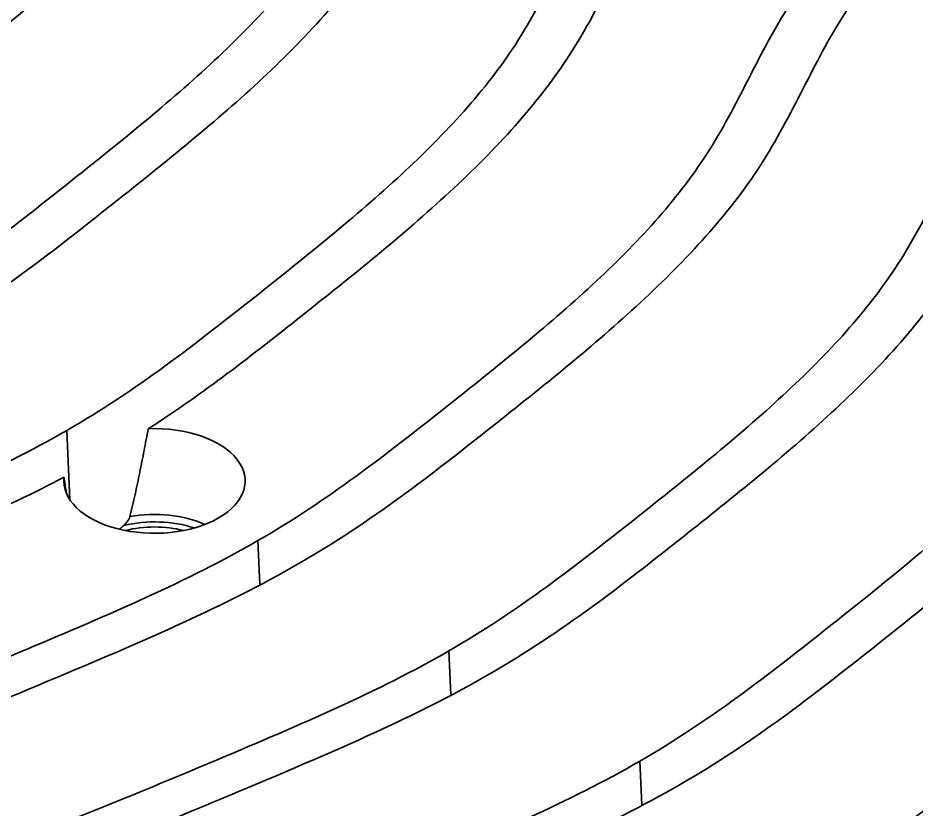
# Model space of a CAD drawing. Header units: millimetres. Extents: x 158 to 1533, y 732 to 1642.
# Drawn here: x 1351.51 to 1394.29, y 981 to 1018.67 of the extents above; entities that cross this region are included whole.
import ezdxf

# ---------------------------------------------------------------- set-up
doc = ezdxf.new("R2010")
doc.units = ezdxf.units.MM
doc.layers.add('1', color=7, linetype='Continuous', true_color=0xffffff)

msp = doc.modelspace()

# ---------------------------------------------------------------- linework, layer by layer
at = {"layer": '1', "color": 7, "linetype": 'Continuous', "lineweight": 35}
for p, q in [((1353.99, 995.724), (1353.843, 999.032)), ((1363.031, 991.711), (1362.94, 993.781)), ((1372.127, 986.459), (1372.036, 988.529)), ((1381.224, 981.208), (1381.132, 983.277))]:
    msp.add_line(p, q, dxfattribs=at)
for centre, major_axis, start_param, end_param in [((1342.116, 1010.234), (101.914, 0), 4.838079, 6.201171), ((1358.017, 996.623), (-4.318, 0), 6.21341, 11.06535), ((1358.017, 992.775), (3.905, 0), 0.907762, 1.874843), ((1358.017, 992.438), (3.869, 0), 1.058127, 1.957354), ((1358.017, 992.438), (-3.455, 0), 4.297372, 5.127312)]:
    msp.add_ellipse(centre, major_axis=major_axis, ratio=0.57735, start_param=start_param, end_param=end_param, dxfattribs=at)
for points, knots in [([(1326.555, 1014.787), (1329.877, 1016.705), (1335.101, 1020.795), (1342.728, 1026.894), (1347.528, 1032.087), (1349.923, 1036.758), (1352.018, 1040.863), (1354.248, 1043.466), (1355.721, 1044.929)], [0, 0, 0, 0, 0.234763, 0.435969, 0.637175, 0.74438, 0.851584, 1, 1, 1, 1]), ([(1357.71, 1043.781), (1356.457, 1042.503), (1354.496, 1040.158), (1352.555, 1036.364), (1350.065, 1031.498), (1344.988, 1026.008), (1337.306, 1019.884), (1331.991, 1015.706), (1328.477, 1013.677)], [0, 0, 0, 0, 0.137099, 0.245729, 0.354358, 0.558237, 0.762117, 1, 1, 1, 1]), ([(1366.806, 1038.529), (1365.553, 1037.251), (1363.592, 1034.906), (1361.651, 1031.112), (1359.161, 1026.246), (1354.084, 1020.756), (1346.403, 1014.633), (1341.087, 1010.454), (1337.573, 1008.426)], [0, 0, 0, 0, 0.137099, 0.245729, 0.354358, 0.558237, 0.762117, 1, 1, 1, 1]), ([(1344.747, 1004.284), (1348.069, 1006.202), (1353.293, 1010.291), (1360.92, 1016.391), (1365.72, 1021.583), (1368.116, 1026.255), (1370.211, 1030.359), (1372.44, 1032.963), (1373.913, 1034.426)], [0, 0, 0, 0, 0.234763, 0.435969, 0.637175, 0.74438, 0.851584, 1, 1, 1, 1]), ([(1375.903, 1033.277), (1374.649, 1031.999), (1372.689, 1029.654), (1370.747, 1025.86), (1368.258, 1020.994), (1363.18, 1015.504), (1355.499, 1009.381), (1350.183, 1005.203), (1346.67, 1003.174)], [0, 0, 0, 0, 0.137099, 0.245729, 0.354358, 0.558237, 0.762117, 1, 1, 1, 1]), ([(1353.843, 999.032), (1357.166, 1000.95), (1362.389, 1005.04), (1370.016, 1011.139), (1374.816, 1016.332), (1377.212, 1021.003), (1379.307, 1025.108), (1381.536, 1027.711), (1383.01, 1029.174)], [0, 0, 0, 0, 0.234763, 0.435969, 0.637175, 0.74438, 0.851584, 1, 1, 1, 1]), ([(1384.999, 1028.026), (1383.745, 1026.748), (1381.785, 1024.403), (1379.844, 1020.608), (1377.354, 1015.743), (1372.276, 1010.253), (1365.137, 1004.561), (1360.374, 1000.812), (1357.716, 999.11)], [0, 0, 0, 0, 0.143637, 0.257446, 0.371255, 0.584857, 0.798459, 1, 1, 1, 1]), ([(1362.94, 993.781), (1366.262, 995.699), (1371.485, 999.788), (1379.113, 1005.887), (1383.912, 1011.08), (1386.308, 1015.752), (1388.403, 1019.856), (1390.633, 1022.459), (1392.106, 1023.922)], [0, 0, 0, 0, 0.234763, 0.435969, 0.637175, 0.74438, 0.851584, 1, 1, 1, 1]), ([(1394.095, 1022.774), (1392.842, 1021.496), (1390.881, 1019.151), (1388.94, 1015.357), (1386.45, 1010.491), (1381.373, 1005.001), (1373.691, 998.877), (1368.376, 994.699), (1364.862, 992.671)], [0, 0, 0, 0, 0.137099, 0.245729, 0.354358, 0.558237, 0.762117, 1, 1, 1, 1]), ([(1372.036, 988.529), (1375.358, 990.447), (1380.582, 994.536), (1388.209, 1000.635), (1393.009, 1005.828), (1395.404, 1010.5), (1397.5, 1014.604), (1399.729, 1017.208), (1401.202, 1018.671)], [0, 0, 0, 0, 0.234763, 0.435969, 0.637175, 0.74438, 0.851584, 1, 1, 1, 1]), ([(1403.191, 1017.522), (1401.938, 1016.244), (1399.977, 1013.899), (1398.036, 1010.105), (1395.546, 1005.239), (1390.469, 999.749), (1382.788, 993.626), (1377.472, 989.448), (1373.958, 987.419)], [0, 0, 0, 0, 0.137099, 0.245729, 0.354358, 0.558237, 0.762117, 1, 1, 1, 1]), ([(1381.132, 983.277), (1384.454, 985.195), (1389.678, 989.285), (1397.305, 995.384), (1402.105, 1000.577), (1404.501, 1005.248), (1406.596, 1009.353), (1408.825, 1011.956), (1410.298, 1013.419)], [0, 0, 0, 0, 0.234763, 0.435969, 0.637175, 0.74438, 0.851584, 1, 1, 1, 1]), ([(1412.287, 1012.271), (1411.034, 1010.993), (1409.073, 1008.648), (1407.132, 1004.853), (1404.642, 999.988), (1399.565, 994.497), (1391.884, 988.374), (1386.568, 984.196), (1383.055, 982.167)], [0, 0, 0, 0, 0.137099, 0.245729, 0.354358, 0.558237, 0.762117, 1, 1, 1, 1]), ([(1390.228, 978.025), (1393.55, 979.944), (1398.774, 984.033), (1406.401, 990.132), (1411.201, 995.325), (1413.597, 999.997), (1415.692, 1004.101), (1417.921, 1006.704), (1419.395, 1008.167)], [0, 0, 0, 0, 0.234763, 0.435969, 0.637175, 0.74438, 0.851584, 1, 1, 1, 1]), ([(1421.384, 1007.019), (1420.13, 1005.741), (1418.17, 1003.396), (1416.229, 999.602), (1413.739, 994.736), (1408.661, 989.246), (1400.98, 983.122), (1395.665, 978.944), (1392.151, 976.915)], [0, 0, 0, 0, 0.137099, 0.245729, 0.354358, 0.558237, 0.762117, 1, 1, 1, 1]), ([(1353.843, 999.032), (1350.521, 997.114), (1343.438, 994.098), (1332.874, 989.695), (1323.88, 986.924), (1315.788, 985.54), (1310.199, 984.589), (1306.952, 983.785), (1305.69, 983.436)], [0, 0, 0, 0, 0.254503, 0.472627, 0.690752, 0.80697, 0.923189, 1, 1, 1, 1]), ([(1356.847, 994.926), (1356.891, 995.103), (1356.933, 995.279), (1357.014, 995.631), (1357.054, 995.806), (1357.17, 996.332), (1357.243, 996.681), (1357.386, 997.377), (1357.454, 997.724), (1357.588, 998.418), (1357.652, 998.764), (1357.716, 999.11)], [0, 0, 0, 0, 0.125, 0.125, 0.25, 0.25, 0.5, 0.5, 0.75, 0.75, 1, 1, 1, 1]), ([(1307.731, 982.255), (1308.643, 982.493), (1311.442, 983.163), (1316.472, 984.021), (1324.9, 985.459), (1334.409, 988.39), (1344.268, 992.512), (1350.761, 995.262), (1353.71, 996.797)], [0, 0, 0, 0, 0.06197, 0.186632, 0.311295, 0.545267, 0.779239, 1, 1, 1, 1]), ([(1356.361, 994.341), (1356.394, 994.366), (1356.426, 994.391), (1356.484, 994.44), (1356.51, 994.462), (1356.547, 994.497), (1356.56, 994.509), (1356.585, 994.533), (1356.598, 994.546), (1356.635, 994.584), (1356.659, 994.611), (1356.694, 994.653), (1356.706, 994.667), (1356.728, 994.697), (1356.739, 994.712), (1356.761, 994.743), (1356.771, 994.759), (1356.791, 994.791), (1356.8, 994.808), (1356.813, 994.833), (1356.817, 994.841), (1356.824, 994.858), (1356.828, 994.867), (1356.838, 994.892), (1356.843, 994.909), (1356.847, 994.926)], [0, 0, 0, 0, 0.174378, 0.174378, 0.311981, 0.311981, 0.380783, 0.380783, 0.449585, 0.449585, 0.587189, 0.587189, 0.655991, 0.655991, 0.724793, 0.724793, 0.793594, 0.793594, 0.862396, 0.862396, 0.896797, 0.896797, 0.931198, 0.931198, 1, 1, 1, 1]), ([(1362.94, 993.781), (1359.617, 991.862), (1352.534, 988.847), (1341.97, 984.443), (1332.976, 981.672), (1324.884, 980.289), (1319.295, 979.338), (1316.049, 978.533), (1314.786, 978.184)], [0, 0, 0, 0, 0.254503, 0.472627, 0.690752, 0.80697, 0.923189, 1, 1, 1, 1]), ([(1316.831, 977.004), (1317.741, 977.242), (1320.539, 977.912), (1325.568, 978.769), (1333.996, 980.207), (1343.505, 983.138), (1354.112, 987.573), (1361.348, 990.642), (1364.862, 992.671)], [0, 0, 0, 0, 0.05882, 0.177303, 0.295787, 0.518162, 0.740537, 1, 1, 1, 1]), ([(1372.036, 988.529), (1368.714, 986.611), (1361.63, 983.595), (1351.067, 979.191), (1342.072, 976.42), (1333.981, 975.037), (1328.391, 974.086), (1325.145, 973.281), (1323.882, 972.932)], [0, 0, 0, 0, 0.254503, 0.472627, 0.690752, 0.80697, 0.923189, 1, 1, 1, 1]), ([(1325.927, 971.752), (1326.838, 971.991), (1329.635, 972.66), (1334.665, 973.518), (1343.092, 974.955), (1352.602, 977.887), (1363.208, 982.321), (1370.445, 985.39), (1373.958, 987.419)], [0, 0, 0, 0, 0.05882, 0.177303, 0.295787, 0.518162, 0.740537, 1, 1, 1, 1]), ([(1381.132, 983.277), (1377.81, 981.359), (1370.727, 978.343), (1360.163, 973.94), (1351.169, 971.168), (1343.077, 969.785), (1337.488, 968.834), (1334.241, 968.03), (1332.978, 967.681)], [0, 0, 0, 0, 0.254503, 0.472627, 0.690752, 0.80697, 0.923189, 1, 1, 1, 1]), ([(1335.023, 966.501), (1335.934, 966.739), (1338.732, 967.408), (1343.761, 968.266), (1352.189, 969.703), (1361.698, 972.635), (1372.304, 977.07), (1379.541, 980.138), (1383.055, 982.167)], [0, 0, 0, 0, 0.05882, 0.177303, 0.295787, 0.518162, 0.740537, 1, 1, 1, 1])]:
    msp.add_open_spline(points, degree=3, knots=knots, dxfattribs=at)
msp.add_open_spline([(1353.804, 996.13), (1353.771, 996.351), (1353.74, 996.574), (1353.71, 996.797)], degree=3, dxfattribs=at)

doc.saveas('drawing.dxf')
